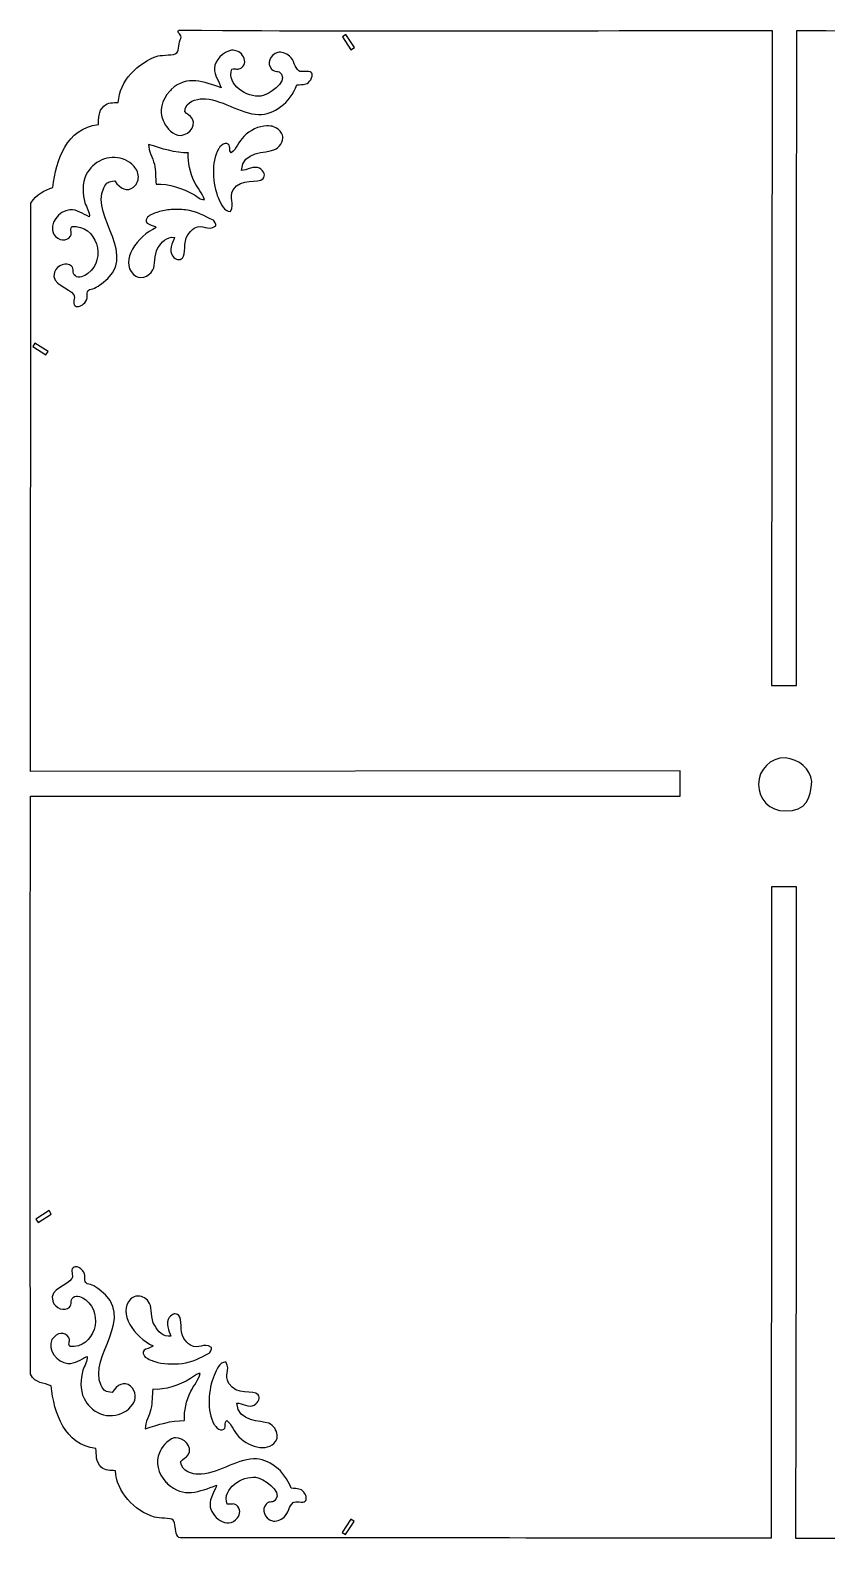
# Model space of a CAD drawing. Header units: centimetres. Extents: x -5.19 to 2.75, y 1.09 to 9.02.
# Drawn here: x -5.19 to -1, y 1.09 to 9.02 of the extents above; entities that cross this region are included whole.
import ezdxf

# ---------------------------------------------------------------- set-up
doc = ezdxf.new("R2010")
doc.units = ezdxf.units.CM
doc.header["$MEASUREMENT"] = 0
doc.layers.add('Layer 1', color=7, linetype='Continuous')

msp = doc.modelspace()

# ---------------------------------------------------------------- linework, layer by layer
at = {"layer": 'Layer 1', "color": 30}
for points, knots in [([(-4.40218, 9.02255), (-4.4221, 9.01141), (-4.38243, 8.99874), (-4.39391, 8.97956), (-4.39391, 8.97956), (-4.40521, 8.96069), (-4.40259, 8.91486), (-4.41541, 8.90266), (-4.41541, 8.90266), (-4.42934, 8.88941), (-4.48812, 8.89336), (-4.51298, 8.88695), (-4.51298, 8.88695), (-4.62125, 8.85305), (-4.71624, 8.75297), (-4.72216, 8.64304), (-4.72216, 8.64304), (-4.75005, 8.64016), (-4.77504, 8.64502), (-4.79823, 8.62402), (-4.79823, 8.62402), (-4.82824, 8.59685), (-4.82477, 8.55749), (-4.82717, 8.52646), (-4.82717, 8.52646), (-4.99541, 8.50712), (-5.04928, 8.34145), (-5.06695, 8.19656), (-5.06695, 8.19656), (-5.10697, 8.1785), (-5.15235, 8.16503), (-5.18188, 8.11387), (-5.18188, 8.11387), (-5.18188, 8.11387), (-5.18436, 5.12739), (-5.18436, 5.12739), (-5.18436, 5.12739), (-5.18436, 5.12739), (-1.76875, 5.12987), (-1.76875, 5.12987), (-1.76875, 5.12987), (-1.76875, 5.12987), (-1.76875, 4.99758), (-1.76875, 4.99758), (-1.76875, 4.99758), (-1.76875, 4.99758), (-5.18436, 4.99675), (-5.18436, 4.99675), (-5.18436, 4.99675), (-5.18558, 3.30841), (-5.18517, 3.17894), (-5.18436, 1.95983), (-5.18436, 1.95983), (-5.15536, 1.90872), (-5.11542, 1.91673), (-5.07604, 1.89865), (-5.07604, 1.89865), (-5.05885, 1.75397), (-5.00518, 1.58912), (-4.83957, 1.56957), (-4.83957, 1.56957), (-4.83726, 1.53859), (-4.84179, 1.49918), (-4.81229, 1.47201), (-4.81229, 1.47201), (-4.78949, 1.45101), (-4.76533, 1.4559), (-4.73787, 1.45299), (-4.73787, 1.45299), (-4.73219, 1.34324), (-4.63854, 1.24225), (-4.53199, 1.20825), (-4.53199, 1.20825), (-4.50753, 1.20182), (-4.44812, 1.20661), (-4.43443, 1.19337), (-4.43443, 1.19337), (-4.42183, 1.18117), (-4.42568, 1.13532), (-4.41458, 1.11647), (-4.41458, 1.11647), (-4.406, 1.10001), (-4.40664, 1.09995), (-4.38068, 1.09993), (-4.38068, 1.09993), (-3.08214, 1.10004), (-2.97433, 1.09945), (-1.29085, 1.09828), (-1.29085, 1.09828), (-1.28913, 2.93399), (-1.28916, 3.72925), (-1.28919, 4.52133), (-1.28919, 4.52133), (-1.28919, 4.52133), (-1.1569, 4.52133), (-1.1569, 4.52133), (-1.1569, 4.52133), (-1.1569, 2.93383), (-1.15732, 2.80113), (-1.16104, 1.09745), (-1.16104, 1.09745), (0.00857, 1.09657), (0.49781, 1.09708), (1.07387, 1.09663), (1.07387, 1.09663), (1.07387, 1.09663), (1.03005, 1.16525), (1.03005, 1.16525), (1.03005, 1.16525), (1.03005, 1.16525), (1.04741, 1.176), (1.04741, 1.176), (1.04741, 1.176), (1.04741, 1.176), (1.09206, 1.10655), (1.09206, 1.10655), (1.09206, 1.10655), (1.09206, 1.10655), (1.07387, 1.09663), (1.07387, 1.09663), (1.07387, 1.09663), (1.32697, 1.09642), (1.5316, 1.09558), (1.92798, 1.09497), (1.92798, 1.09497), (1.95393, 1.09495), (1.95327, 1.09505), (1.96188, 1.11151), (1.96188, 1.11151), (1.973, 1.13035), (1.97158, 1.17706), (1.9842, 1.18923), (1.9842, 1.18923), (1.99792, 1.20245), (2.05564, 1.19689), (2.08011, 1.20329), (2.08011, 1.20329), (2.18671, 1.23713), (2.28098, 1.33829), (2.28682, 1.44803), (2.28682, 1.44803), (2.31427, 1.4509), (2.3384, 1.44608), (2.36123, 1.46704), (2.36123, 1.46704), (2.39078, 1.49418), (2.38616, 1.53281), (2.38852, 1.56378), (2.38852, 1.56378), (2.55415, 1.58309), (2.60842, 1.74904), (2.62581, 1.89368), (2.62581, 1.89368), (2.66522, 1.91171), (2.70506, 1.90298), (2.73413, 1.95404), (2.73413, 1.95404), (2.73671, 3.17315), (2.73703, 3.30262), (2.73826, 4.99096), (2.73826, 4.99096), (2.73826, 4.99096), (-0.71042, 4.99758), (-0.71042, 4.99758), (-0.71042, 4.99758), (-0.71042, 4.99758), (-0.71042, 5.12987), (-0.71042, 5.12987), (-0.71042, 5.12987), (-0.71042, 5.12987), (2.73826, 5.1216), (2.73826, 5.1216), (2.73826, 5.1216), (2.73939, 6.68007), (2.73963, 6.80935), (2.75314, 8.12297), (2.75314, 8.12297), (2.7237, 8.17417), (2.68235, 8.16604), (2.64235, 8.18415), (2.64235, 8.18415), (2.62489, 8.32908), (2.57078, 8.49447), (2.40257, 8.51406), (2.40257, 8.51406), (2.40022, 8.54509), (2.40443, 8.58357), (2.37446, 8.61079), (2.37446, 8.61079), (2.35131, 8.63183), (2.32628, 8.62772), (2.29839, 8.63064), (2.29839, 8.63064), (2.29515, 8.69248), (2.26422, 8.75171), (2.21819, 8.79766), (2.21819, 8.79766), (2.18239, 8.83339), (2.13655, 8.86048), (2.08921, 8.87538), (2.08921, 8.87538), (2.06436, 8.88182), (2.00555, 8.87699), (1.99164, 8.89026), (1.99164, 8.89026), (1.97884, 8.90247), (1.98224, 8.94827), (1.97097, 8.96715), (1.97097, 8.96715), (1.95952, 8.98635), (1.98178, 9.00642), (1.96188, 9.01759), (1.96188, 9.01759), (0.55414, 9.02171), (0.5331, 9.01884), (-1.15525, 9.02007), (-1.15525, 9.02007), (-1.15877, 7.84132), (-1.15768, 6.14417), (-1.1569, 5.57966), (-1.1569, 5.57966), (-1.1569, 5.57966), (-1.28919, 5.57966), (-1.28919, 5.57966), (-1.28919, 5.57966), (-1.28919, 5.57966), (-1.28506, 9.02007), (-1.28506, 9.02007), (-1.28506, 9.02007), (-2.9734, 9.0213), (-3.1206, 9.01441), (-4.40218, 9.02255)], [0, 0, 0, 0, 0.0169492, 0.0169492, 0.0169492, 0.0169492, 0.0338983, 0.0338983, 0.0338983, 0.0338983, 0.0508475, 0.0508475, 0.0508475, 0.0508475, 0.0677966, 0.0677966, 0.0677966, 0.0677966, 0.0847458, 0.0847458, 0.0847458, 0.0847458, 0.1016949, 0.1016949, 0.1016949, 0.1016949, 0.1186441, 0.1186441, 0.1186441, 0.1186441, 0.1355932, 0.1355932, 0.1355932, 0.1355932, 0.1525424, 0.1525424, 0.1525424, 0.1525424, 0.1694915, 0.1694915, 0.1694915, 0.1694915, 0.1864407, 0.1864407, 0.1864407, 0.1864407, 0.2033898, 0.2033898, 0.2033898, 0.2033898, 0.220339, 0.220339, 0.220339, 0.220339, 0.2372881, 0.2372881, 0.2372881, 0.2372881, 0.2542373, 0.2542373, 0.2542373, 0.2542373, 0.2711864, 0.2711864, 0.2711864, 0.2711864, 0.2881356, 0.2881356, 0.2881356, 0.2881356, 0.3050847, 0.3050847, 0.3050847, 0.3050847, 0.3220339, 0.3220339, 0.3220339, 0.3220339, 0.3389831, 0.3389831, 0.3389831, 0.3389831, 0.3559322, 0.3559322, 0.3559322, 0.3559322, 0.3728814, 0.3728814, 0.3728814, 0.3728814, 0.3898305, 0.3898305, 0.3898305, 0.3898305, 0.4067797, 0.4067797, 0.4067797, 0.4067797, 0.4237288, 0.4237288, 0.4237288, 0.4237288, 0.440678, 0.440678, 0.440678, 0.440678, 0.4576271, 0.4576271, 0.4576271, 0.4576271, 0.4745763, 0.4745763, 0.4745763, 0.4745763, 0.4915254, 0.4915254, 0.4915254, 0.4915254, 0.5084746, 0.5084746, 0.5084746, 0.5084746, 0.5254237, 0.5254237, 0.5254237, 0.5254237, 0.5423729, 0.5423729, 0.5423729, 0.5423729, 0.559322, 0.559322, 0.559322, 0.559322, 0.5762712, 0.5762712, 0.5762712, 0.5762712, 0.5932203, 0.5932203, 0.5932203, 0.5932203, 0.6101695, 0.6101695, 0.6101695, 0.6101695, 0.6271186, 0.6271186, 0.6271186, 0.6271186, 0.6440678, 0.6440678, 0.6440678, 0.6440678, 0.6610169, 0.6610169, 0.6610169, 0.6610169, 0.6779661, 0.6779661, 0.6779661, 0.6779661, 0.6949153, 0.6949153, 0.6949153, 0.6949153, 0.7118644, 0.7118644, 0.7118644, 0.7118644, 0.7288136, 0.7288136, 0.7288136, 0.7288136, 0.7457627, 0.7457627, 0.7457627, 0.7457627, 0.7627119, 0.7627119, 0.7627119, 0.7627119, 0.779661, 0.779661, 0.779661, 0.779661, 0.7966102, 0.7966102, 0.7966102, 0.7966102, 0.8135593, 0.8135593, 0.8135593, 0.8135593, 0.8305085, 0.8305085, 0.8305085, 0.8305085, 0.8474576, 0.8474576, 0.8474576, 0.8474576, 0.8644068, 0.8644068, 0.8644068, 0.8644068, 0.8813559, 0.8813559, 0.8813559, 0.8813559, 0.8983051, 0.8983051, 0.8983051, 0.8983051, 0.9152542, 0.9152542, 0.9152542, 0.9152542, 0.9322034, 0.9322034, 0.9322034, 0.9322034, 0.9491525, 0.9491525, 0.9491525, 0.9491525, 0.9661017, 0.9661017, 0.9661017, 0.9661017, 1, 1, 1, 1]), ([(-3.52575, 9.00023), (-3.52575, 9.00023), (-3.48027, 8.93077), (-3.48027, 8.93077), (-3.48027, 8.93077), (-3.48027, 8.93077), (-3.49929, 8.92003), (-3.49929, 8.92003), (-3.49929, 8.92003), (-3.49929, 8.92003), (-3.54394, 8.98783), (-3.54394, 8.98783), (-3.54394, 8.98783), (-3.54394, 8.98783), (-3.52575, 9.00023), (-3.52575, 9.00023)], [0, 0, 0, 0, 0.2, 0.2, 0.2, 0.2, 0.4, 0.4, 0.4, 0.4, 0.6, 0.6, 0.6, 0.6, 1, 1, 1, 1]), ([(-4.12685, 8.91672), (-4.1066, 8.91884), (-4.08613, 8.91141), (-4.06897, 8.89026), (-4.06897, 8.89026), (-4.0527, 8.87021), (-4.054, 8.84159), (-4.07559, 8.82494), (-4.07559, 8.82494), (-4.0943, 8.81051), (-4.10402, 8.82355), (-4.12602, 8.81833), (-4.12602, 8.81833), (-4.15556, 8.73597), (-4.04327, 8.66789), (-3.97389, 8.67611), (-3.97389, 8.67611), (-3.93236, 8.68104), (-3.83291, 8.74798), (-3.86475, 8.79187), (-3.86475, 8.79187), (-3.882, 8.81565), (-3.89586, 8.79651), (-3.91684, 8.81833), (-3.91684, 8.81833), (-3.94262, 8.84515), (-3.92684, 8.89328), (-3.88376, 8.90597), (-3.88376, 8.90597), (-3.86864, 8.91041), (-3.83908, 8.90162), (-3.82175, 8.88613), (-3.82175, 8.88613), (-3.79851, 8.86535), (-3.79569, 8.82669), (-3.7738, 8.80923), (-3.7738, 8.80923), (-3.76005, 8.79827), (-3.72113, 8.81338), (-3.70848, 8.80096), (-3.70848, 8.80096), (-3.70574, 8.79827), (-3.70417, 8.79496), (-3.70352, 8.79104), (-3.70352, 8.79104), (-3.70154, 8.77928), (-3.70762, 8.76369), (-3.71674, 8.75383), (-3.71674, 8.75383), (-3.73554, 8.73354), (-3.74478, 8.73828), (-3.78454, 8.73482), (-3.78454, 8.73482), (-3.81788, 8.63964), (-3.90554, 8.57733), (-3.98464, 8.57938), (-3.98464, 8.57938), (-4.07903, 8.58181), (-4.18868, 8.66575), (-4.28064, 8.66206), (-4.28064, 8.66206), (-4.31016, 8.66086), (-4.36619, 8.65123), (-4.37324, 8.59591), (-4.37324, 8.59591), (-4.35947, 8.57934), (-4.34732, 8.57527), (-4.33355, 8.5587), (-4.33355, 8.5587), (-4.30706, 8.51334), (-4.36597, 8.45957), (-4.40962, 8.47106), (-4.40962, 8.47106), (-4.44827, 8.48124), (-4.47497, 8.51986), (-4.48734, 8.54796), (-4.48734, 8.54796), (-4.50838, 8.59572), (-4.49465, 8.65643), (-4.45179, 8.70174), (-4.45179, 8.70174), (-4.44892, 8.70476), (-4.44746, 8.70795), (-4.44435, 8.71084), (-4.44435, 8.71084), (-4.36037, 8.78808), (-4.27189, 8.75266), (-4.18225, 8.71993), (-4.18225, 8.71993), (-4.19201, 8.754), (-4.21865, 8.78569), (-4.21697, 8.82246), (-4.21697, 8.82246), (-4.21514, 8.86284), (-4.1714, 8.91205), (-4.12685, 8.91672)], [0, 0, 0, 0, 0.04, 0.04, 0.04, 0.04, 0.08, 0.08, 0.08, 0.08, 0.12, 0.12, 0.12, 0.12, 0.16, 0.16, 0.16, 0.16, 0.2, 0.2, 0.2, 0.2, 0.24, 0.24, 0.24, 0.24, 0.28, 0.28, 0.28, 0.28, 0.32, 0.32, 0.32, 0.32, 0.36, 0.36, 0.36, 0.36, 0.4, 0.4, 0.4, 0.4, 0.44, 0.44, 0.44, 0.44, 0.48, 0.48, 0.48, 0.48, 0.52, 0.52, 0.52, 0.52, 0.56, 0.56, 0.56, 0.56, 0.6, 0.6, 0.6, 0.6, 0.64, 0.64, 0.64, 0.64, 0.68, 0.68, 0.68, 0.68, 0.72, 0.72, 0.72, 0.72, 0.76, 0.76, 0.76, 0.76, 0.8, 0.8, 0.8, 0.8, 0.84, 0.84, 0.84, 0.84, 0.88, 0.88, 0.88, 0.88, 0.92, 0.92, 0.92, 0.92, 1, 1, 1, 1]), ([(-3.94164, 8.51984), (-3.9165, 8.5206), (-3.89284, 8.51377), (-3.87632, 8.49752), (-3.87632, 8.49752), (-3.87003, 8.49133), (-3.86473, 8.4843), (-3.86061, 8.4752), (-3.86061, 8.4752), (-3.85921, 8.47209), (-3.85778, 8.468), (-3.8573, 8.46445), (-3.8573, 8.46445), (-3.85396, 8.43955), (-3.87327, 8.40602), (-3.90443, 8.39334), (-3.90443, 8.39334), (-3.94577, 8.37652), (-4.06873, 8.38984), (-4.07476, 8.28585), (-4.07476, 8.28585), (-4.04804, 8.28467), (-4.00773, 8.31328), (-3.97967, 8.2966), (-3.97967, 8.2966), (-3.95357, 8.28109), (-3.94857, 8.25789), (-3.96148, 8.24286), (-3.96148, 8.24286), (-3.98659, 8.2137), (-4.0767, 8.25046), (-4.11775, 8.18333), (-4.11775, 8.18333), (-4.14547, 8.13799), (-4.10662, 8.11558), (-4.13264, 8.06923), (-4.13264, 8.06923), (-4.16768, 8.06989), (-4.18359, 8.11119), (-4.1963, 8.14033), (-4.1963, 8.14033), (-4.22764, 8.21218), (-4.23458, 8.33314), (-4.1963, 8.39747), (-4.1963, 8.39747), (-4.19423, 8.40096), (-4.19133, 8.40522), (-4.18803, 8.40905), (-4.18803, 8.40905), (-4.17813, 8.42053), (-4.16373, 8.43068), (-4.15248, 8.42724), (-4.15248, 8.42724), (-4.12528, 8.41891), (-4.14587, 8.38838), (-4.1285, 8.37763), (-4.1285, 8.37763), (-4.10161, 8.39844), (-4.08982, 8.43673), (-4.06236, 8.46445), (-4.06236, 8.46445), (-4.03036, 8.49673), (-3.98353, 8.51858), (-3.94164, 8.51984)], [0, 0, 0, 0, 0.0588235, 0.0588235, 0.0588235, 0.0588235, 0.1176471, 0.1176471, 0.1176471, 0.1176471, 0.1764706, 0.1764706, 0.1764706, 0.1764706, 0.2352941, 0.2352941, 0.2352941, 0.2352941, 0.2941176, 0.2941176, 0.2941176, 0.2941176, 0.3529412, 0.3529412, 0.3529412, 0.3529412, 0.4117647, 0.4117647, 0.4117647, 0.4117647, 0.4705882, 0.4705882, 0.4705882, 0.4705882, 0.5294118, 0.5294118, 0.5294118, 0.5294118, 0.5882353, 0.5882353, 0.5882353, 0.5882353, 0.6470588, 0.6470588, 0.6470588, 0.6470588, 0.7058824, 0.7058824, 0.7058824, 0.7058824, 0.7647059, 0.7647059, 0.7647059, 0.7647059, 0.8235294, 0.8235294, 0.8235294, 0.8235294, 0.8823529, 0.8823529, 0.8823529, 0.8823529, 1, 1, 1, 1]), ([(-4.56341, 8.42228), (-4.4938, 8.40028), (-4.42384, 8.37605), (-4.35423, 8.37846), (-4.35423, 8.37846), (-4.35198, 8.37703), (-4.35303, 8.37576), (-4.35423, 8.37432), (-4.35423, 8.37432), (-4.35631, 8.32739), (-4.34678, 8.2756), (-4.32115, 8.22384), (-4.32115, 8.22384), (-4.30559, 8.19238), (-4.27889, 8.1657), (-4.26989, 8.13206), (-4.26989, 8.13206), (-4.29127, 8.12973), (-4.30549, 8.14765), (-4.32198, 8.15687), (-4.32198, 8.15687), (-4.38313, 8.19105), (-4.45823, 8.21951), (-4.5229, 8.21309), (-4.5229, 8.21309), (-4.52839, 8.24782), (-4.52419, 8.28244), (-4.53282, 8.3181), (-4.53282, 8.3181), (-4.54128, 8.35306), (-4.56308, 8.38577), (-4.56341, 8.42228)], [0, 0, 0, 0, 0.1111111, 0.1111111, 0.1111111, 0.1111111, 0.2222222, 0.2222222, 0.2222222, 0.2222222, 0.3333333, 0.3333333, 0.3333333, 0.3333333, 0.4444444, 0.4444444, 0.4444444, 0.4444444, 0.5555556, 0.5555556, 0.5555556, 0.5555556, 0.6666667, 0.6666667, 0.6666667, 0.6666667, 0.7777778, 0.7777778, 0.7777778, 0.7777778, 1, 1, 1, 1]), ([(-4.75441, 8.35365), (-4.71723, 8.3552), (-4.67962, 8.34319), (-4.65105, 8.3181), (-4.65105, 8.3181), (-4.64289, 8.31093), (-4.63615, 8.30258), (-4.62956, 8.29329), (-4.62956, 8.29329), (-4.62367, 8.28502), (-4.61846, 8.27288), (-4.61715, 8.26022), (-4.61715, 8.26022), (-4.61498, 8.23912), (-4.6211, 8.215), (-4.64196, 8.19821), (-4.64196, 8.19821), (-4.67552, 8.17121), (-4.7129, 8.18839), (-4.74035, 8.23046), (-4.74035, 8.23046), (-4.77432, 8.22578), (-4.78337, 8.22551), (-4.79823, 8.19408), (-4.79823, 8.19408), (-4.87297, 8.03593), (-4.60028, 7.83852), (-4.81063, 7.68971), (-4.81063, 7.68971), (-4.82073, 7.68256), (-4.83539, 7.6722), (-4.84701, 7.66656), (-4.84701, 7.66656), (-4.85883, 7.66084), (-4.87335, 7.66378), (-4.88174, 7.65333), (-4.88174, 7.65333), (-4.89317, 7.6391), (-4.87672, 7.61408), (-4.8991, 7.58967), (-4.8991, 7.58967), (-4.91337, 7.57413), (-4.93617, 7.56333), (-4.94954, 7.57396), (-4.94954, 7.57396), (-4.96765, 7.58837), (-4.94567, 7.61523), (-4.95615, 7.63266), (-4.95615, 7.63266), (-4.97784, 7.66868), (-5.07854, 7.68462), (-5.05785, 7.75007), (-5.05785, 7.75007), (-5.04478, 7.79145), (-4.99306, 7.80502), (-4.96855, 7.78232), (-4.96855, 7.78232), (-4.95202, 7.767), (-4.96758, 7.74764), (-4.94788, 7.73105), (-4.94788, 7.73105), (-4.93164, 7.71738), (-4.90105, 7.72863), (-4.88174, 7.74346), (-4.88174, 7.74346), (-4.78158, 7.82033), (-4.83604, 8.00139), (-4.9669, 7.99068), (-4.9669, 7.99068), (-4.97965, 7.97284), (-4.96153, 7.95788), (-4.97352, 7.94024), (-4.97352, 7.94024), (-4.99407, 7.90997), (-5.03428, 7.91276), (-5.06281, 7.95182), (-5.06281, 7.95182), (-5.08909, 8.00513), (-5.03459, 8.07406), (-4.97682, 8.07832), (-4.97682, 8.07832), (-4.93753, 8.08121), (-4.90946, 8.05749), (-4.87512, 8.04194), (-4.87512, 8.04194), (-4.87037, 8.06553), (-4.89032, 8.09104), (-4.89745, 8.11553), (-4.89745, 8.11553), (-4.91024, 8.15943), (-4.91434, 8.21815), (-4.89083, 8.26353), (-4.89083, 8.26353), (-4.88184, 8.28089), (-4.87021, 8.29588), (-4.85776, 8.30818), (-4.85776, 8.30818), (-4.82835, 8.33723), (-4.79159, 8.3521), (-4.75441, 8.35365)], [0, 0, 0, 0, 0.0384615, 0.0384615, 0.0384615, 0.0384615, 0.0769231, 0.0769231, 0.0769231, 0.0769231, 0.1153846, 0.1153846, 0.1153846, 0.1153846, 0.1538462, 0.1538462, 0.1538462, 0.1538462, 0.1923077, 0.1923077, 0.1923077, 0.1923077, 0.2307692, 0.2307692, 0.2307692, 0.2307692, 0.2692308, 0.2692308, 0.2692308, 0.2692308, 0.3076923, 0.3076923, 0.3076923, 0.3076923, 0.3461538, 0.3461538, 0.3461538, 0.3461538, 0.3846154, 0.3846154, 0.3846154, 0.3846154, 0.4230769, 0.4230769, 0.4230769, 0.4230769, 0.4615385, 0.4615385, 0.4615385, 0.4615385, 0.5, 0.5, 0.5, 0.5, 0.5384615, 0.5384615, 0.5384615, 0.5384615, 0.5769231, 0.5769231, 0.5769231, 0.5769231, 0.6153846, 0.6153846, 0.6153846, 0.6153846, 0.6538462, 0.6538462, 0.6538462, 0.6538462, 0.6923077, 0.6923077, 0.6923077, 0.6923077, 0.7307692, 0.7307692, 0.7307692, 0.7307692, 0.7692308, 0.7692308, 0.7692308, 0.7692308, 0.8076923, 0.8076923, 0.8076923, 0.8076923, 0.8461538, 0.8461538, 0.8461538, 0.8461538, 0.8846154, 0.8846154, 0.8846154, 0.8846154, 0.9230769, 0.9230769, 0.9230769, 0.9230769, 1, 1, 1, 1]), ([(-4.40714, 8.0808), (-4.39457, 8.0805), (-4.38173, 8.07959), (-4.36911, 8.07832), (-4.36911, 8.07832), (-4.31141, 8.0725), (-4.2671, 8.04434), (-4.22276, 8.02375), (-4.22276, 8.02375), (-4.21749, 8.02129), (-4.20856, 8.00204), (-4.20953, 7.99398), (-4.20953, 7.99398), (-4.2553, 7.9637), (-4.27621, 8.00756), (-4.32281, 7.98158), (-4.32281, 7.98158), (-4.33615, 7.97414), (-4.34988, 7.95698), (-4.35671, 7.94686), (-4.35671, 7.94686), (-4.38376, 7.90671), (-4.36329, 7.84543), (-4.38564, 7.82531), (-4.38564, 7.82531), (-4.40128, 7.81122), (-4.41915, 7.81455), (-4.43608, 7.83523), (-4.43608, 7.83523), (-4.45999, 7.86443), (-4.43601, 7.90548), (-4.42699, 7.93363), (-4.42699, 7.93363), (-4.46875, 7.93955), (-4.4956, 7.90882), (-4.5138, 7.87823), (-4.5138, 7.87823), (-4.53693, 7.83934), (-4.52624, 7.78833), (-4.54026, 7.76247), (-4.54026, 7.76247), (-4.56161, 7.72312), (-4.61366, 7.70973), (-4.64279, 7.73932), (-4.64279, 7.73932), (-4.71553, 7.81326), (-4.62226, 7.93848), (-4.5229, 7.98572), (-4.5229, 7.98572), (-4.53241, 8.00036), (-4.59942, 7.99907), (-4.56837, 8.03946), (-4.56837, 8.03946), (-4.55888, 8.05181), (-4.52852, 8.06188), (-4.5138, 8.06674), (-4.5138, 8.06674), (-4.49251, 8.07378), (-4.46904, 8.07831), (-4.44435, 8.07997), (-4.44435, 8.07997), (-4.432, 8.0808), (-4.41971, 8.0811), (-4.40714, 8.0808)], [0, 0, 0, 0, 0.0588235, 0.0588235, 0.0588235, 0.0588235, 0.1176471, 0.1176471, 0.1176471, 0.1176471, 0.1764706, 0.1764706, 0.1764706, 0.1764706, 0.2352941, 0.2352941, 0.2352941, 0.2352941, 0.2941176, 0.2941176, 0.2941176, 0.2941176, 0.3529412, 0.3529412, 0.3529412, 0.3529412, 0.4117647, 0.4117647, 0.4117647, 0.4117647, 0.4705882, 0.4705882, 0.4705882, 0.4705882, 0.5294118, 0.5294118, 0.5294118, 0.5294118, 0.5882353, 0.5882353, 0.5882353, 0.5882353, 0.6470588, 0.6470588, 0.6470588, 0.6470588, 0.7058824, 0.7058824, 0.7058824, 0.7058824, 0.7647059, 0.7647059, 0.7647059, 0.7647059, 0.8235294, 0.8235294, 0.8235294, 0.8235294, 0.8823529, 0.8823529, 0.8823529, 0.8823529, 1, 1, 1, 1]), ([(-5.16038, 7.378), (-5.16038, 7.378), (-5.09175, 7.33335), (-5.09175, 7.33335), (-5.09175, 7.33335), (-5.09175, 7.33335), (-5.1025, 7.31599), (-5.1025, 7.31599), (-5.1025, 7.31599), (-5.1025, 7.31599), (-5.17195, 7.36064), (-5.17195, 7.36064), (-5.17195, 7.36064), (-5.17195, 7.36064), (-5.16038, 7.378), (-5.16038, 7.378)], [0, 0, 0, 0, 0.2, 0.2, 0.2, 0.2, 0.4, 0.4, 0.4, 0.4, 0.6, 0.6, 0.6, 0.6, 1, 1, 1, 1]), ([(-1.21726, 5.19932), (-1.14321, 5.18897), (-1.08566, 5.14401), (-1.07753, 5.07365), (-1.07753, 5.07365), (-1.08381, 4.9892), (-1.1028, 4.91793), (-1.21726, 4.91986), (-1.21726, 4.91986), (-1.29941, 4.91991), (-1.35705, 4.98216), (-1.35699, 5.05959), (-1.35699, 5.05959), (-1.35694, 5.13702), (-1.29469, 5.19938), (-1.21726, 5.19932)], [0, 0, 0, 0, 0.2, 0.2, 0.2, 0.2, 0.4, 0.4, 0.4, 0.4, 0.6, 0.6, 0.6, 0.6, 1, 1, 1, 1]), ([(-5.08596, 2.81973), (-5.08596, 2.81973), (-5.07439, 2.80154), (-5.07439, 2.80154), (-5.07439, 2.80154), (-5.07439, 2.80154), (-5.14384, 2.75689), (-5.14384, 2.75689), (-5.14384, 2.75689), (-5.14384, 2.75689), (-5.15542, 2.77508), (-5.15542, 2.77508), (-5.15542, 2.77508), (-5.15542, 2.77508), (-5.08596, 2.81973), (-5.08596, 2.81973)], [0, 0, 0, 0, 0.2, 0.2, 0.2, 0.2, 0.4, 0.4, 0.4, 0.4, 0.6, 0.6, 0.6, 0.6, 1, 1, 1, 1]), ([(-4.94871, 2.52455), (-4.93629, 2.52572), (-4.9212, 2.51718), (-4.91068, 2.50553), (-4.91068, 2.50553), (-4.88868, 2.48113), (-4.90455, 2.45526), (-4.89331, 2.44104), (-4.89331, 2.44104), (-4.88507, 2.43061), (-4.87104, 2.43437), (-4.85941, 2.42864), (-4.85941, 2.42864), (-4.84798, 2.42299), (-4.83214, 2.41181), (-4.82221, 2.40466), (-4.82221, 2.40466), (-4.61532, 2.25581), (-4.88564, 2.05911), (-4.81229, 1.90113), (-4.81229, 1.90113), (-4.7977, 1.86972), (-4.78867, 1.86863), (-4.75523, 1.86392), (-4.75523, 1.86392), (-4.72814, 1.90587), (-4.6915, 1.924), (-4.6585, 1.89699), (-4.6585, 1.89699), (-4.64208, 1.88356), (-4.63477, 1.86569), (-4.63369, 1.84821), (-4.63369, 1.84821), (-4.63261, 1.83073), (-4.63753, 1.81374), (-4.64527, 1.80273), (-4.64527, 1.80273), (-4.69735, 1.72866), (-4.8049, 1.72144), (-4.87099, 1.78785), (-4.87099, 1.78785), (-4.88324, 1.80014), (-4.89358, 1.81516), (-4.90241, 1.8325), (-4.90241, 1.8325), (-4.92548, 1.87783), (-4.92085, 1.9367), (-4.9082, 1.9805), (-4.9082, 1.9805), (-4.90114, 2.00494), (-4.88205, 2.02971), (-4.8867, 2.05326), (-4.8867, 2.05326), (-4.92053, 2.03779), (-4.94889, 2.01394), (-4.98757, 2.01688), (-4.98757, 2.01688), (-5.04444, 2.02122), (-5.09703, 2.08937), (-5.07108, 2.14256), (-5.07108, 2.14256), (-5.04294, 2.18151), (-5.00363, 2.18438), (-4.98344, 2.15413), (-4.98344, 2.15413), (-4.97167, 2.13651), (-4.98935, 2.12318), (-4.97682, 2.10535), (-4.97682, 2.10535), (-4.848, 2.09447), (-4.79481, 2.27403), (-4.89331, 2.35092), (-4.89331, 2.35092), (-4.9123, 2.36575), (-4.94262, 2.37777), (-4.95863, 2.36415), (-4.95863, 2.36415), (-4.97804, 2.34761), (-4.963, 2.32733), (-4.9793, 2.31206), (-4.9793, 2.31206), (-5.00346, 2.28943), (-5.05414, 2.30297), (-5.06695, 2.3443), (-5.06695, 2.3443), (-5.08722, 2.40968), (-4.98748, 2.42662), (-4.96607, 2.46254), (-4.96607, 2.46254), (-4.95573, 2.47992), (-4.97732, 2.50523), (-4.95946, 2.51959), (-4.95946, 2.51959), (-4.95617, 2.52224), (-4.95285, 2.52416), (-4.94871, 2.52455)], [0, 0, 0, 0, 0.04, 0.04, 0.04, 0.04, 0.08, 0.08, 0.08, 0.08, 0.12, 0.12, 0.12, 0.12, 0.16, 0.16, 0.16, 0.16, 0.2, 0.2, 0.2, 0.2, 0.24, 0.24, 0.24, 0.24, 0.28, 0.28, 0.28, 0.28, 0.32, 0.32, 0.32, 0.32, 0.36, 0.36, 0.36, 0.36, 0.4, 0.4, 0.4, 0.4, 0.44, 0.44, 0.44, 0.44, 0.48, 0.48, 0.48, 0.48, 0.52, 0.52, 0.52, 0.52, 0.56, 0.56, 0.56, 0.56, 0.6, 0.6, 0.6, 0.6, 0.64, 0.64, 0.64, 0.64, 0.68, 0.68, 0.68, 0.68, 0.72, 0.72, 0.72, 0.72, 0.76, 0.76, 0.76, 0.76, 0.8, 0.8, 0.8, 0.8, 0.84, 0.84, 0.84, 0.84, 0.88, 0.88, 0.88, 0.88, 0.92, 0.92, 0.92, 0.92, 1, 1, 1, 1]), ([(-4.61881, 2.37076), (-4.59513, 2.37064), (-4.57073, 2.35648), (-4.55762, 2.3319), (-4.55762, 2.3319), (-4.54386, 2.30607), (-4.55388, 2.25417), (-4.53117, 2.21532), (-4.53117, 2.21532), (-4.51329, 2.18475), (-4.48713, 2.15407), (-4.446, 2.15992), (-4.446, 2.15992), (-4.45485, 2.18804), (-4.47785, 2.2292), (-4.45427, 2.25831), (-4.45427, 2.25831), (-4.43758, 2.27894), (-4.42004, 2.28315), (-4.40466, 2.26906), (-4.40466, 2.26906), (-4.38268, 2.24895), (-4.40396, 2.18764), (-4.37738, 2.14752), (-4.37738, 2.14752), (-4.37067, 2.1374), (-4.35577, 2.12024), (-4.34265, 2.11279), (-4.34265, 2.11279), (-4.29681, 2.08679), (-4.27687, 2.13069), (-4.23186, 2.10039), (-4.23186, 2.10039), (-4.23091, 2.09235), (-4.23989, 2.07225), (-4.24508, 2.0698), (-4.24508, 2.0698), (-4.28876, 2.04931), (-4.33049, 2.02261), (-4.3873, 2.01688), (-4.3873, 2.01688), (-4.43701, 2.01186), (-4.48927, 2.01269), (-4.53117, 2.0268), (-4.53117, 2.0268), (-4.54565, 2.03168), (-4.57558, 2.04257), (-4.58491, 2.05492), (-4.58491, 2.05492), (-4.61542, 2.09528), (-4.54882, 2.09406), (-4.53943, 2.10866), (-4.53943, 2.10866), (-4.6372, 2.15595), (-4.7294, 2.28135), (-4.65767, 2.35505), (-4.65767, 2.35505), (-4.6469, 2.36611), (-4.63302, 2.37083), (-4.61881, 2.37076)], [0, 0, 0, 0, 0.0625, 0.0625, 0.0625, 0.0625, 0.125, 0.125, 0.125, 0.125, 0.1875, 0.1875, 0.1875, 0.1875, 0.25, 0.25, 0.25, 0.25, 0.3125, 0.3125, 0.3125, 0.3125, 0.375, 0.375, 0.375, 0.375, 0.4375, 0.4375, 0.4375, 0.4375, 0.5, 0.5, 0.5, 0.5, 0.5625, 0.5625, 0.5625, 0.5625, 0.625, 0.625, 0.625, 0.625, 0.6875, 0.6875, 0.6875, 0.6875, 0.75, 0.75, 0.75, 0.75, 0.8125, 0.8125, 0.8125, 0.8125, 0.875, 0.875, 0.875, 0.875, 1, 1, 1, 1]), ([(-4.15661, 2.02432), (-4.13107, 1.97801), (-4.16895, 1.95717), (-4.14173, 1.91188), (-4.14173, 1.91188), (-4.10141, 1.8448), (-4.01179, 1.88149), (-3.98712, 1.85234), (-3.98712, 1.85234), (-3.97442, 1.83732), (-3.98206, 1.81322), (-4.00779, 1.79777), (-4.00779, 1.79777), (-4.03543, 1.78117), (-4.07242, 1.80967), (-4.09874, 1.80852), (-4.09874, 1.80852), (-4.09295, 1.70471), (-3.9724, 1.71871), (-3.93172, 1.70186), (-3.93172, 1.70186), (-3.90544, 1.69098), (-3.88936, 1.66447), (-3.88707, 1.6415), (-3.88707, 1.6415), (-3.88631, 1.63385), (-3.88595, 1.62537), (-3.88872, 1.61918), (-3.88872, 1.61918), (-3.92126, 1.54655), (-4.03046, 1.57175), (-4.08799, 1.63076), (-4.08799, 1.63076), (-4.11499, 1.65847), (-4.12603, 1.69594), (-4.15248, 1.71674), (-4.15248, 1.71674), (-4.1696, 1.70604), (-4.14883, 1.67541), (-4.17563, 1.66714), (-4.17563, 1.66714), (-4.18671, 1.66372), (-4.20063, 1.67385), (-4.21036, 1.68533), (-4.21036, 1.68533), (-4.2136, 1.68915), (-4.21741, 1.69425), (-4.21945, 1.69773), (-4.21945, 1.69773), (-4.25704, 1.762), (-4.24959, 1.88236), (-4.21863, 1.95404), (-4.21863, 1.95404), (-4.20607, 1.98312), (-4.19112, 2.02371), (-4.15661, 2.02432)], [0, 0, 0, 0, 0.0666667, 0.0666667, 0.0666667, 0.0666667, 0.1333333, 0.1333333, 0.1333333, 0.1333333, 0.2, 0.2, 0.2, 0.2, 0.2666667, 0.2666667, 0.2666667, 0.2666667, 0.3333333, 0.3333333, 0.3333333, 0.3333333, 0.4, 0.4, 0.4, 0.4, 0.4666667, 0.4666667, 0.4666667, 0.4666667, 0.5333333, 0.5333333, 0.5333333, 0.5333333, 0.6, 0.6, 0.6, 0.6, 0.6666667, 0.6666667, 0.6666667, 0.6666667, 0.7333333, 0.7333333, 0.7333333, 0.7333333, 0.8, 0.8, 0.8, 0.8, 0.8666667, 0.8666667, 0.8666667, 0.8666667, 1, 1, 1, 1]), ([(-4.29883, 1.96314), (-4.29639, 1.96346), (-4.29402, 1.96343), (-4.29139, 1.96314), (-4.29139, 1.96314), (-4.3003, 1.92958), (-4.32563, 1.90191), (-4.341, 1.87053), (-4.341, 1.87053), (-4.3663, 1.8189), (-4.37688, 1.76774), (-4.3749, 1.72088), (-4.3749, 1.72088), (-4.37372, 1.71943), (-4.37351, 1.71734), (-4.37572, 1.71592), (-4.37572, 1.71592), (-4.44426, 1.71842), (-4.51221, 1.69479), (-4.58077, 1.67292), (-4.58077, 1.67292), (-4.5804, 1.70937), (-4.55939, 1.74221), (-4.55101, 1.7771), (-4.55101, 1.7771), (-4.54246, 1.81269), (-4.54572, 1.84662), (-4.54026, 1.88128), (-4.54026, 1.88128), (-4.47661, 1.87478), (-4.4029, 1.90265), (-4.34265, 1.93668), (-4.34265, 1.93668), (-4.32843, 1.94471), (-4.31593, 1.96091), (-4.29883, 1.96314)], [0, 0, 0, 0, 0.1, 0.1, 0.1, 0.1, 0.2, 0.2, 0.2, 0.2, 0.3, 0.3, 0.3, 0.3, 0.4, 0.4, 0.4, 0.4, 0.5, 0.5, 0.5, 0.5, 0.6, 0.6, 0.6, 0.6, 0.7, 0.7, 0.7, 0.7, 0.8, 0.8, 0.8, 0.8, 1, 1, 1, 1]), ([(-4.4212, 1.62579), (-4.37945, 1.62911), (-4.3297, 1.57892), (-4.35423, 1.5365), (-4.35423, 1.5365), (-4.36781, 1.51998), (-4.38116, 1.51664), (-4.39474, 1.50012), (-4.39474, 1.50012), (-4.38788, 1.44489), (-4.3312, 1.4352), (-4.30214, 1.43397), (-4.30214, 1.43397), (-4.2116, 1.43015), (-4.10403, 1.5127), (-4.01109, 1.515), (-4.01109, 1.515), (-3.93322, 1.51692), (-3.84699, 1.45545), (-3.81431, 1.36038), (-3.81431, 1.36038), (-3.77516, 1.35687), (-3.76581, 1.36083), (-3.74734, 1.34054), (-3.74734, 1.34054), (-3.74136, 1.33397), (-3.7369, 1.32541), (-3.73493, 1.31656), (-3.73493, 1.31656), (-3.73445, 1.31435), (-3.73416, 1.31207), (-3.73411, 1.30995), (-3.73411, 1.30995), (-3.73392, 1.30357), (-3.73584, 1.29744), (-3.7399, 1.29341), (-3.7399, 1.29341), (-3.75237, 1.28102), (-3.79001, 1.29606), (-3.80356, 1.28514), (-3.80356, 1.28514), (-3.82514, 1.26775), (-3.82777, 1.22978), (-3.85069, 1.20908), (-3.85069, 1.20908), (-3.86777, 1.19364), (-3.89782, 1.18478), (-3.9127, 1.18923), (-3.9127, 1.18923), (-3.9551, 1.20196), (-3.97037, 1.25014), (-3.94495, 1.27688), (-3.94495, 1.27688), (-3.92427, 1.29863), (-3.91071, 1.27879), (-3.89368, 1.30251), (-3.89368, 1.30251), (-3.86228, 1.34628), (-3.95947, 1.41328), (-4.00035, 1.41826), (-4.00035, 1.41826), (-4.06864, 1.42657), (-4.17897, 1.35996), (-4.15, 1.2777), (-4.15, 1.2777), (-4.12835, 1.27246), (-4.11962, 1.28552), (-4.10122, 1.27109), (-4.10122, 1.27109), (-4.07999, 1.25444), (-4.07938, 1.22493), (-4.09543, 1.20494), (-4.09543, 1.20494), (-4.14959, 1.13747), (-4.23758, 1.2141), (-4.24012, 1.27274), (-4.24012, 1.27274), (-4.24172, 1.30945), (-4.21589, 1.3421), (-4.20622, 1.37609), (-4.20622, 1.37609), (-4.29453, 1.34356), (-4.38079, 1.30714), (-4.46337, 1.38436), (-4.46337, 1.38436), (-4.46643, 1.38724), (-4.46966, 1.39043), (-4.47246, 1.39346), (-4.47246, 1.39346), (-4.51459, 1.43876), (-4.52714, 1.49959), (-4.50636, 1.54725), (-4.50636, 1.54725), (-4.49414, 1.57528), (-4.46754, 1.61487), (-4.42947, 1.62497), (-4.42947, 1.62497), (-4.42678, 1.62568), (-4.42398, 1.62557), (-4.4212, 1.62579)], [0, 0, 0, 0, 0.0384615, 0.0384615, 0.0384615, 0.0384615, 0.0769231, 0.0769231, 0.0769231, 0.0769231, 0.1153846, 0.1153846, 0.1153846, 0.1153846, 0.1538462, 0.1538462, 0.1538462, 0.1538462, 0.1923077, 0.1923077, 0.1923077, 0.1923077, 0.2307692, 0.2307692, 0.2307692, 0.2307692, 0.2692308, 0.2692308, 0.2692308, 0.2692308, 0.3076923, 0.3076923, 0.3076923, 0.3076923, 0.3461538, 0.3461538, 0.3461538, 0.3461538, 0.3846154, 0.3846154, 0.3846154, 0.3846154, 0.4230769, 0.4230769, 0.4230769, 0.4230769, 0.4615385, 0.4615385, 0.4615385, 0.4615385, 0.5, 0.5, 0.5, 0.5, 0.5384615, 0.5384615, 0.5384615, 0.5384615, 0.5769231, 0.5769231, 0.5769231, 0.5769231, 0.6153846, 0.6153846, 0.6153846, 0.6153846, 0.6538462, 0.6538462, 0.6538462, 0.6538462, 0.6923077, 0.6923077, 0.6923077, 0.6923077, 0.7307692, 0.7307692, 0.7307692, 0.7307692, 0.7692308, 0.7692308, 0.7692308, 0.7692308, 0.8076923, 0.8076923, 0.8076923, 0.8076923, 0.8461538, 0.8461538, 0.8461538, 0.8461538, 0.8846154, 0.8846154, 0.8846154, 0.8846154, 0.9230769, 0.9230769, 0.9230769, 0.9230769, 1, 1, 1, 1]), ([(-3.50012, 1.1975), (-3.50012, 1.1975), (-3.48193, 1.18675), (-3.48193, 1.18675), (-3.48193, 1.18675), (-3.48193, 1.18675), (-3.5274, 1.11813), (-3.5274, 1.11813), (-3.5274, 1.11813), (-3.5274, 1.11813), (-3.54477, 1.12887), (-3.54477, 1.12887), (-3.54477, 1.12887), (-3.54477, 1.12887), (-3.50012, 1.1975), (-3.50012, 1.1975)], [0, 0, 0, 0, 0.2, 0.2, 0.2, 0.2, 0.4, 0.4, 0.4, 0.4, 0.6, 0.6, 0.6, 0.6, 1, 1, 1, 1])]:
    msp.add_open_spline(points, degree=3, knots=knots, dxfattribs=at)

doc.saveas('drawing.dxf')
